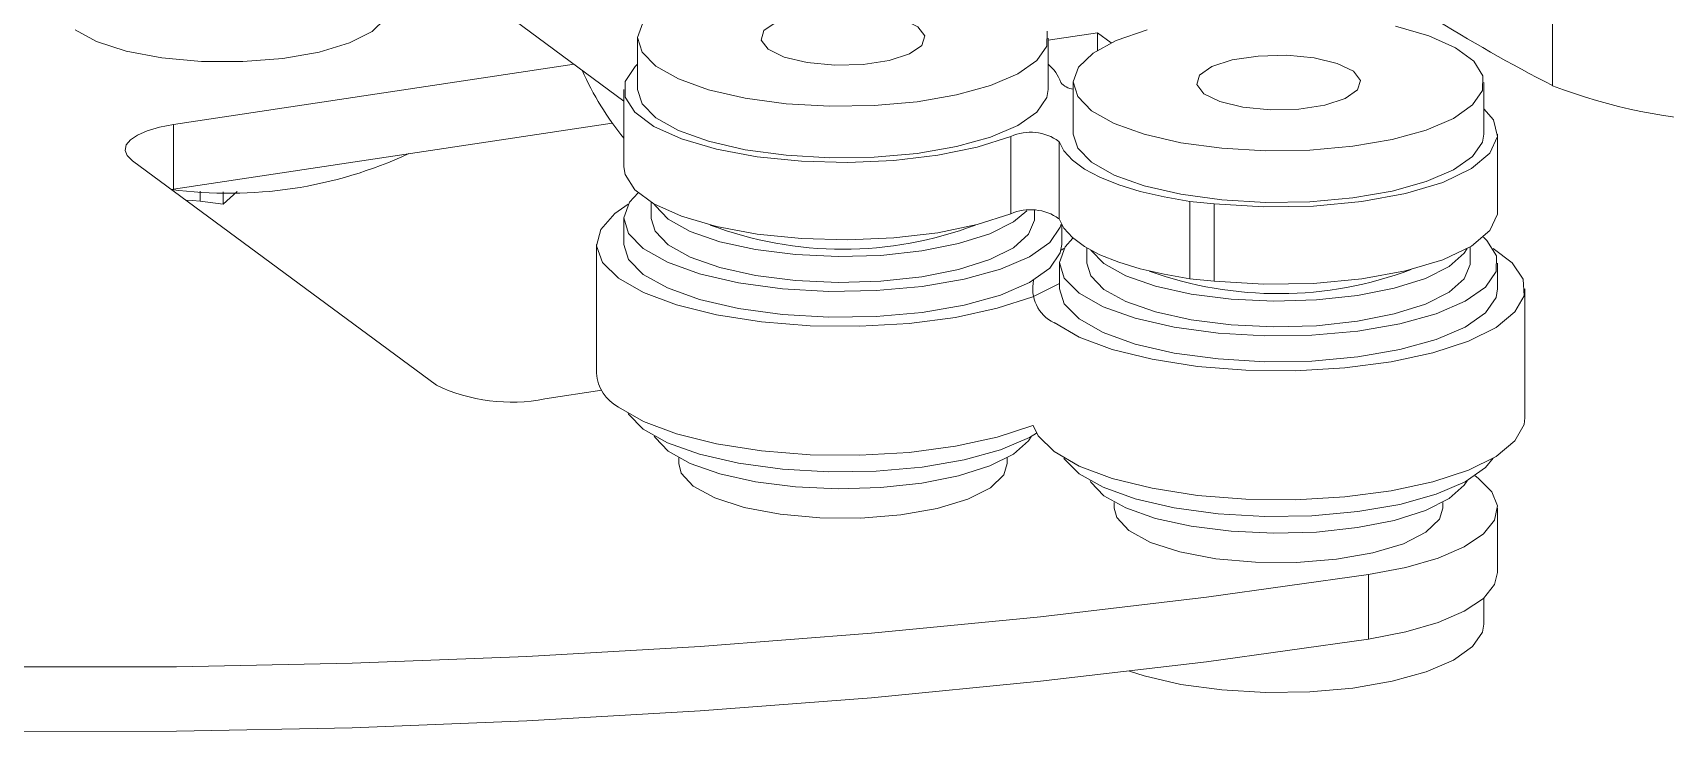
# Model space of a CAD drawing. Header units: millimetres. Extents: x 30 to 313, y 16 to 167.
# Drawn here: x 139.13 to 168.95, y 57.55 to 70.32 of the extents above; entities that cross this region are included whole.
import ezdxf

# ---------------------------------------------------------------- set-up
doc = ezdxf.new("R2010")
doc.units = ezdxf.units.MM

msp = doc.modelspace()

# ---------------------------------------------------------------- linework, layer by layer
at = {"color": 7, "linetype": 'Continuous', "lineweight": 15}
for p, q in [((145.746, 72.16), (149.929, 69.071)), ((166.896, 71.945), (166.896, 69.352)), ((150.179, 70.223), (150.179, 69.28)), ((158.579, 70.317), (157.679, 70.181)), ((157.679, 69.28), (157.679, 70.223)), ((158.579, 70.317), (158.829, 70.132)), ((158.579, 69.997), (158.579, 70.317)), ((149.02, 69.743), (141.698, 68.641)), ((149.929, 69.28), (149.929, 67.866)), ((158.138, 69.409), (158.138, 68.467)), ((165.638, 68.467), (165.638, 69.409)), ((149.713, 68.669), (141.698, 67.463)), ((141.698, 67.463), (141.698, 68.641)), ((156.997, 67.01), (156.997, 68.425)), ((157.878, 66.92), (157.878, 68.334)), ((165.888, 67.052), (165.888, 68.467)), ((140.948, 67.98), (146.502, 63.878)), ((141.698, 67.463), (141.657, 67.456)), ((142.863, 67.416), (142.605, 67.188)), ((142.605, 67.188), (142.605, 67.413)), ((142.605, 67.188), (142.188, 67.241)), ((150.429, 67.221), (150.429, 66.923)), ((160.27, 67.237), (160.715, 67.192)), ((160.27, 65.823), (160.27, 67.237)), ((160.715, 67.192), (160.715, 65.778)), ((149.929, 66.923), (149.929, 66.452)), ((157.429, 66.923), (157.429, 67.069)), ((157.929, 66.452), (157.929, 66.801)), ((149.429, 66.452), (149.429, 64.095)), ((157.916, 66.343), (157.968, 66.375)), ((158.388, 66.386), (158.388, 66.11)), ((158.698, 66.101), (158.46, 66.345)), ((165.388, 66.11), (165.388, 66.407)), ((157.888, 66.11), (157.888, 65.638)), ((165.888, 65.638), (165.888, 66.11)), ((160.27, 65.823), (160.715, 65.778)), ((166.388, 63.281), (166.388, 65.638)), ((148.486, 63.628), (149.526, 63.785)), ((150.929, 62.551), (150.929, 62.445)), ((156.929, 62.445), (156.929, 62.551)), ((165.478, 62.221), (165.534, 62.18)), ((158.888, 61.737), (158.888, 61.631)), ((164.888, 61.631), (164.888, 61.737)), ((165.888, 60.453), (165.888, 61.631)), ((163.534, 60.416), (163.534, 59.237)), ((165.638, 59.51), (165.638, 59.989))]:
    msp.add_line(p, q, dxfattribs=at)
at = {"color": 8, "linetype": 'Continuous', "lineweight": 15}
msp.add_line((142.188, 67.241), (142.188, 67.422), dxfattribs=at)
at = {"color": 7, "linetype": 'Continuous', "lineweight": 15, "flags": 128}
for points in [[(145.635, 70.785), (145.573, 70.582), (145.329, 70.345), (144.916, 70.135), (144.36, 69.966), (143.695, 69.849), (142.964, 69.791), (142.212, 69.795), (141.487, 69.861), (140.834, 69.985), (140.294, 70.159), (139.901, 70.373)], [(155.296, 70.429), (155.003, 70.572), (154.58, 70.674), (154.078, 70.721), (153.559, 70.708), (153.084, 70.636), (152.711, 70.515), (152.485, 70.358), (152.433, 70.186), (152.562, 70.017), (152.855, 69.874), (153.278, 69.773), (153.78, 69.726), (154.299, 69.739), (154.774, 69.81), (155.147, 69.931), (155.373, 70.088), (155.425, 70.261), (155.296, 70.429)], [(150.511, 69.709), (150.259, 69.966), (150.179, 70.235), (150.274, 70.503)], [(164.022, 70.437), (164.635, 70.26), (165.119, 70.044), (165.453, 69.797), (165.62, 69.533), (165.612, 69.263), (165.431, 68.999), (165.084, 68.755), (164.587, 68.541), (163.964, 68.368), (163.244, 68.244), (162.461, 68.174), (161.651, 68.162), (160.852, 68.208), (160.101, 68.31), (159.434, 68.464), (158.882, 68.662), (158.471, 68.895)], [(157.661, 70.347), (157.653, 70.076), (157.471, 69.813), (157.124, 69.569), (156.627, 69.355), (156.005, 69.182), (155.285, 69.058), (154.501, 68.988), (153.691, 68.976), (152.892, 69.022), (152.142, 69.124), (151.475, 69.278), (150.923, 69.476), (150.511, 69.709)], [(158.471, 68.895), (158.219, 69.152), (158.139, 69.421), (158.234, 69.689), (158.5, 69.945), (158.924, 70.175), (159.487, 70.37)], [(163.256, 69.615), (162.962, 69.759), (162.539, 69.86), (162.037, 69.907), (161.518, 69.894), (161.043, 69.822), (160.67, 69.701), (160.444, 69.545), (160.393, 69.372), (160.521, 69.204), (160.815, 69.06), (161.238, 68.959), (161.739, 68.912), (162.259, 68.925), (162.734, 68.996), (163.106, 69.118), (163.332, 69.274), (163.384, 69.447), (163.256, 69.615)], [(156.997, 68.425), (156.385, 68.228), (155.663, 68.079), (154.862, 67.984), (154.02, 67.947), (153.173, 67.971), (152.36, 68.054), (151.619, 68.192), (150.981, 68.379), (150.476, 68.607), (150.128, 68.865), (149.95, 69.142), (149.953, 69.426), (150.135, 69.702), (150.179, 69.744)], [(150.511, 68.766), (150.259, 69.023), (150.179, 69.28)], [(157.679, 69.28), (157.653, 69.134), (157.471, 68.87), (157.124, 68.626), (156.627, 68.412), (156.005, 68.239), (155.285, 68.115), (154.501, 68.045), (153.691, 68.033), (152.892, 68.079), (152.142, 68.181), (151.475, 68.335), (150.923, 68.533), (150.511, 68.766)], [(165.638, 68.931), (165.813, 68.725), (165.886, 68.421), (165.75, 68.119), (165.412, 67.836), (164.89, 67.585), (164.21, 67.381), (163.41, 67.233), (162.529, 67.15), (161.615, 67.136), (160.715, 67.192)], [(141.698, 68.641), (141.443, 68.592), (141.221, 68.528), (141.042, 68.45), (140.912, 68.362), (140.835, 68.268), (140.816, 68.17), (140.853, 68.073), (140.948, 67.98)], [(157.878, 68.334), (157.965, 68.159), (158.121, 67.989), (158.342, 67.828), (158.626, 67.677), (158.968, 67.541), (159.36, 67.421), (159.796, 67.319), (160.27, 67.237)], [(158.471, 67.952), (158.219, 68.209), (158.138, 68.467)], [(165.638, 68.467), (165.612, 68.32), (165.431, 68.056), (165.084, 67.812), (164.587, 67.599), (163.964, 67.425), (163.244, 67.301), (162.461, 67.231), (161.651, 67.219), (160.852, 67.265), (160.101, 67.368), (159.434, 67.521), (158.882, 67.719), (158.471, 67.952)], [(156.997, 67.01), (156.385, 66.814), (155.663, 66.665), (154.862, 66.57), (154.02, 66.533), (153.173, 66.557), (152.36, 66.64), (151.619, 66.778), (150.981, 66.965), (150.476, 67.193), (150.128, 67.451), (149.95, 67.728), (149.929, 67.866)], [(142.188, 67.241), (142.049, 67.254), (141.921, 67.261)], [(149.828, 65.835), (149.539, 66.123), (149.43, 66.424), (149.505, 66.726), (149.761, 67.018), (150.009, 67.188)], [(150.283, 66.375), (150.015, 66.649), (149.929, 66.936), (150.031, 67.222), (150.187, 67.395)], [(150.739, 66.915), (150.499, 67.163), (150.484, 67.188)], [(157.917, 66.822), (157.901, 66.767), (157.708, 66.486), (157.337, 66.225), (156.807, 65.997), (156.143, 65.813), (155.375, 65.68), (154.539, 65.606), (153.675, 65.593), (152.823, 65.642), (152.023, 65.751), (151.311, 65.915), (150.722, 66.126), (150.283, 66.375)], [(150.739, 66.443), (150.499, 66.692), (150.429, 66.923)], [(157.288, 67.067), (157.044, 66.863), (156.611, 66.645), (156.043, 66.465), (155.369, 66.331), (154.623, 66.251), (153.842, 66.228), (153.066, 66.264), (152.333, 66.356), (151.68, 66.501), (151.139, 66.69), (150.739, 66.915)], [(157.429, 66.923), (157.428, 66.894), (157.321, 66.636), (157.044, 66.391), (156.611, 66.174), (156.043, 65.993), (155.369, 65.86), (154.623, 65.78), (153.842, 65.757), (153.066, 65.793), (152.333, 65.885), (151.68, 66.029), (151.139, 66.219), (150.739, 66.443)], [(157.878, 66.92), (157.965, 66.745), (158.121, 66.575), (158.342, 66.413), (158.626, 66.263), (158.968, 66.127), (159.36, 66.007), (159.796, 65.905), (160.27, 65.823)], [(165.888, 67.052), (165.886, 67.006), (165.75, 66.705), (165.412, 66.421), (164.89, 66.171), (164.21, 65.967), (163.41, 65.819), (162.529, 65.736), (161.615, 65.722), (160.715, 65.778)], [(158.243, 65.561), (157.974, 65.835), (157.889, 66.122), (157.99, 66.408), (158.13, 66.566)], [(165.63, 66.581), (165.691, 66.523), (165.869, 66.241), (165.861, 65.953), (165.667, 65.672), (165.297, 65.412), (164.767, 65.184), (164.102, 64.999), (163.334, 64.866), (162.499, 64.792), (161.635, 64.779), (160.783, 64.828), (159.982, 64.937), (159.271, 65.101), (158.682, 65.313), (158.243, 65.561)], [(150.283, 65.903), (150.015, 66.177), (149.929, 66.452)], [(157.929, 66.452), (157.901, 66.295), (157.708, 66.014), (157.337, 65.754), (156.807, 65.526), (156.143, 65.341), (155.375, 65.209), (154.539, 65.134), (153.675, 65.121), (152.823, 65.171), (152.023, 65.28), (151.311, 65.444), (150.722, 65.655), (150.283, 65.903)], [(165.808, 66.375), (166.156, 66.114), (166.356, 65.818), (166.373, 65.514), (166.206, 65.216), (165.863, 64.935), (165.357, 64.682), (164.709, 64.469), (163.945, 64.304), (163.097, 64.193), (162.2, 64.142), (161.29, 64.151), (160.405, 64.222), (159.58, 64.351), (158.849, 64.532), (158.244, 64.758), (157.787, 65.021), (157.787, 65.021)], [(165.333, 66.375), (165.28, 66.293), (165.003, 66.049), (164.57, 65.831), (164.002, 65.651), (163.328, 65.518), (162.582, 65.437), (161.802, 65.415), (161.025, 65.45), (160.292, 65.543), (159.639, 65.687), (159.099, 65.876), (158.698, 66.101)], [(158.698, 65.629), (158.458, 65.878), (158.388, 66.11)], [(165.388, 66.11), (165.387, 66.081), (165.28, 65.822), (165.003, 65.577), (164.57, 65.36), (164.002, 65.18), (163.328, 65.046), (162.582, 64.966), (161.802, 64.943), (161.025, 64.979), (160.292, 65.071), (159.639, 65.216), (159.099, 65.405), (158.698, 65.629)], [(157.888, 65.739), (157.398, 65.496), (156.749, 65.283), (155.986, 65.118), (155.138, 65.007), (154.241, 64.956), (153.331, 64.965), (152.445, 65.036), (151.62, 65.164), (150.89, 65.346), (150.284, 65.572), (149.828, 65.835)], [(158.243, 65.09), (157.974, 65.364), (157.888, 65.638)], [(165.888, 65.638), (165.861, 65.482), (165.667, 65.201), (165.297, 64.94), (164.767, 64.712), (164.102, 64.528), (163.334, 64.395), (162.499, 64.32), (161.635, 64.307), (160.783, 64.357), (159.982, 64.466), (159.271, 64.63), (158.682, 64.841), (158.243, 65.09)], [(157.407, 63.143), (157.398, 63.139), (156.749, 62.926), (155.986, 62.761), (155.138, 62.65), (154.241, 62.598), (153.331, 62.608), (152.445, 62.679), (151.62, 62.807), (150.89, 62.989), (150.284, 63.215), (149.828, 63.478)], [(150.283, 63.075), (150.015, 63.349), (150.009, 63.358)], [(166.388, 63.281), (166.373, 63.157), (166.206, 62.859), (165.863, 62.578), (165.357, 62.325), (164.709, 62.112), (163.945, 61.947), (163.097, 61.836), (162.2, 61.785), (161.29, 61.794), (160.405, 61.865), (159.58, 61.994), (158.849, 62.175), (158.244, 62.401), (157.787, 62.664)], [(157.467, 63.002), (157.337, 62.925), (156.807, 62.698), (156.143, 62.513), (155.375, 62.38), (154.539, 62.306), (153.675, 62.293), (152.823, 62.342), (152.023, 62.451), (151.311, 62.615), (150.722, 62.826), (150.283, 63.075)], [(150.739, 62.672), (150.499, 62.921), (150.484, 62.946)], [(157.374, 62.946), (157.321, 62.864), (157.044, 62.62), (156.611, 62.402), (156.043, 62.222), (155.369, 62.089), (154.623, 62.009), (153.842, 61.986), (153.066, 62.021), (152.333, 62.114), (151.68, 62.258), (151.139, 62.447), (150.739, 62.672)], [(157.787, 62.664), (157.498, 62.952), (157.407, 63.143)], [(151.195, 62.034), (150.974, 62.273), (150.929, 62.445)], [(156.929, 62.445), (156.867, 62.242), (156.623, 62.005), (156.21, 61.795), (155.654, 61.627), (154.989, 61.509), (154.258, 61.451), (153.506, 61.455), (152.781, 61.521), (152.128, 61.645), (151.588, 61.82), (151.195, 62.034)], [(158.243, 62.261), (157.974, 62.535), (157.968, 62.545)], [(165.808, 62.545), (165.667, 62.372), (165.297, 62.112), (164.767, 61.884), (164.102, 61.699), (163.334, 61.567), (162.499, 61.492), (161.635, 61.479), (160.783, 61.528), (159.982, 61.638), (159.271, 61.802), (158.682, 62.013), (158.243, 62.261)], [(158.698, 61.858), (158.458, 62.107), (158.444, 62.132)], [(165.333, 62.132), (165.28, 62.051), (165.003, 61.806), (164.57, 61.588), (164.002, 61.408), (163.328, 61.275), (162.582, 61.195), (161.802, 61.172), (161.025, 61.208), (160.292, 61.3), (159.639, 61.444), (159.099, 61.634), (158.698, 61.858)], [(165.534, 62.18), (165.785, 61.932), (165.886, 61.673), (165.834, 61.412), (165.63, 61.16), (165.282, 60.925), (164.804, 60.718), (164.214, 60.546), (163.534, 60.416)], [(159.154, 61.22), (158.933, 61.459), (158.888, 61.631)], [(164.888, 61.631), (164.826, 61.428), (164.582, 61.191), (164.169, 60.982), (163.613, 60.813), (162.949, 60.696), (162.217, 60.637), (161.465, 60.641), (160.74, 60.707), (160.087, 60.832), (159.547, 61.006), (159.154, 61.22)], [(138.544, 58.731), (141.757, 58.734), (144.965, 58.798), (148.157, 58.921), (151.324, 59.104), (154.454, 59.346), (157.539, 59.646), (160.569, 60.003), (163.534, 60.416)], [(165.888, 60.453), (165.834, 60.234), (165.63, 59.981), (165.282, 59.747), (164.804, 59.54), (164.214, 59.368), (163.534, 59.237)], [(165.638, 59.51), (165.612, 59.363), (165.431, 59.1), (165.084, 58.855), (164.587, 58.642), (163.964, 58.469), (163.244, 58.344), (162.461, 58.274), (161.651, 58.262), (160.852, 58.309), (160.101, 58.411), (159.434, 58.565), (159.164, 58.651)], [(138.544, 57.552), (141.757, 57.556), (144.965, 57.619), (148.157, 57.743), (151.324, 57.925), (154.454, 58.167), (157.539, 58.467), (160.569, 58.824), (163.534, 59.237)]]:
    msp.add_lwpolyline(points, dxfattribs=at)
at = {"color": 7, "linetype": 'Continuous', "lineweight": 15}
for centre, radius, start, end in [((181.393, 97.504), 31.665, 238.0813, 242.753), ((154.097, 71.802), 5.386, 203.7389, 219.2961), ((157.204, 69.169), 0.746, 19.022, 50.474), ((158.176, 69.632), 0.346, 219.4163, 263.6723), ((170.405, 78.369), 9.676, 248.7379, 288.4186), ((157.357, 67.604), 0.896, 54.5167, 113.7264), ((142.714, 75.182), 7.797, 262.2158, 294.9047), ((157.357, 66.19), 0.896, 54.5167, 113.7264), ((153.929, 73.229), 6.866, 249.3262, 290.6738), ((161.882, 72.473), 6.922, 250.1052, 290.5525), ((158.094, 65.646), 0.697, 167.472, 243.8604), ((147.87, 66.739), 3.171, 244.4364, 281.2021), ((150.179, 64.142), 0.751, 183.5731, 242.1317)]:
    msp.add_arc(centre, radius, start, end, dxfattribs=at)

doc.saveas('drawing.dxf')
